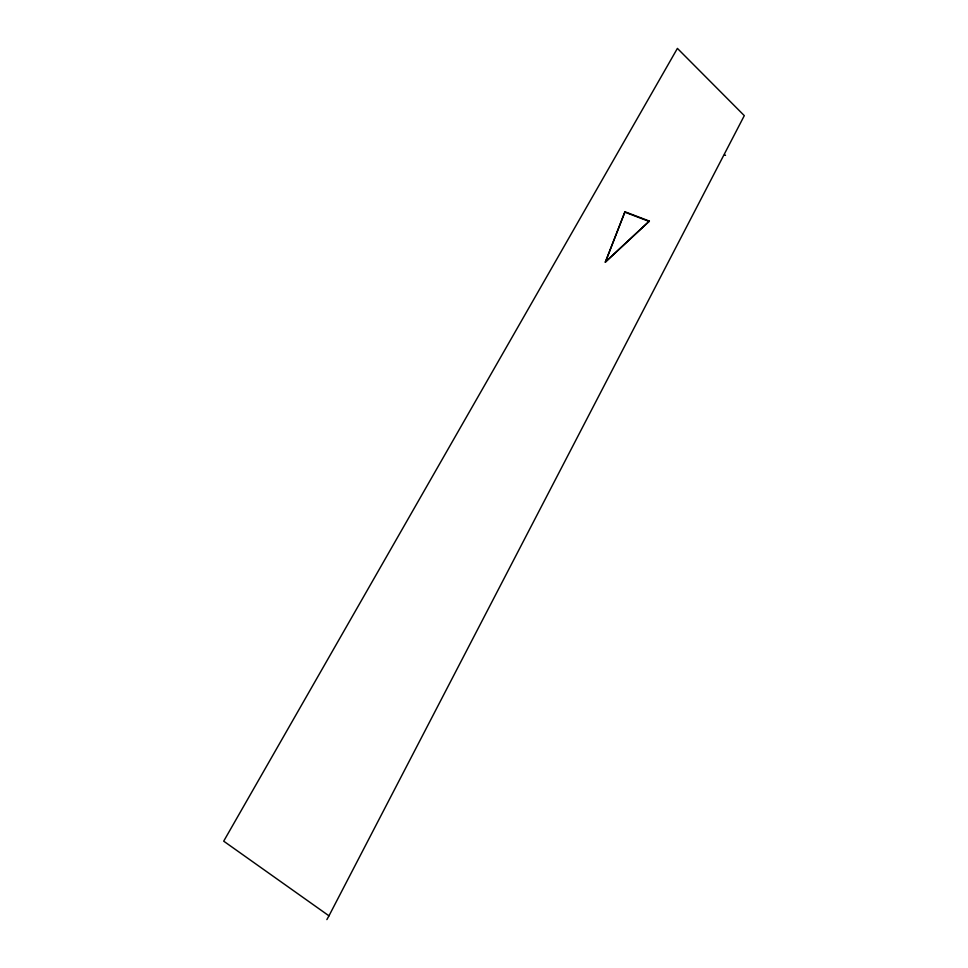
<?xml version="1.0" encoding="UTF-8"?>
<svg xmlns="http://www.w3.org/2000/svg" width="968" height="968" viewBox="0 0 968 968"><rect width="100%" height="100%" fill="white"/><g stroke="black" fill="none" stroke-linecap="round" stroke-linejoin="round"><path stroke-width="1.45" d="M605.315 262.207L624.965 211.774L649.383 221.103L605.315 262.207L624.965 211.774M328.975 915.825L744.307 115.64L677.406 48.4L223.693 841.168L328.975 915.825L326.869 919.6M605.508 261.856L649.383 221.103M624.771 212.125L649.189 221.454M724.548 154.686L725.516 155.364"/></g></svg>
